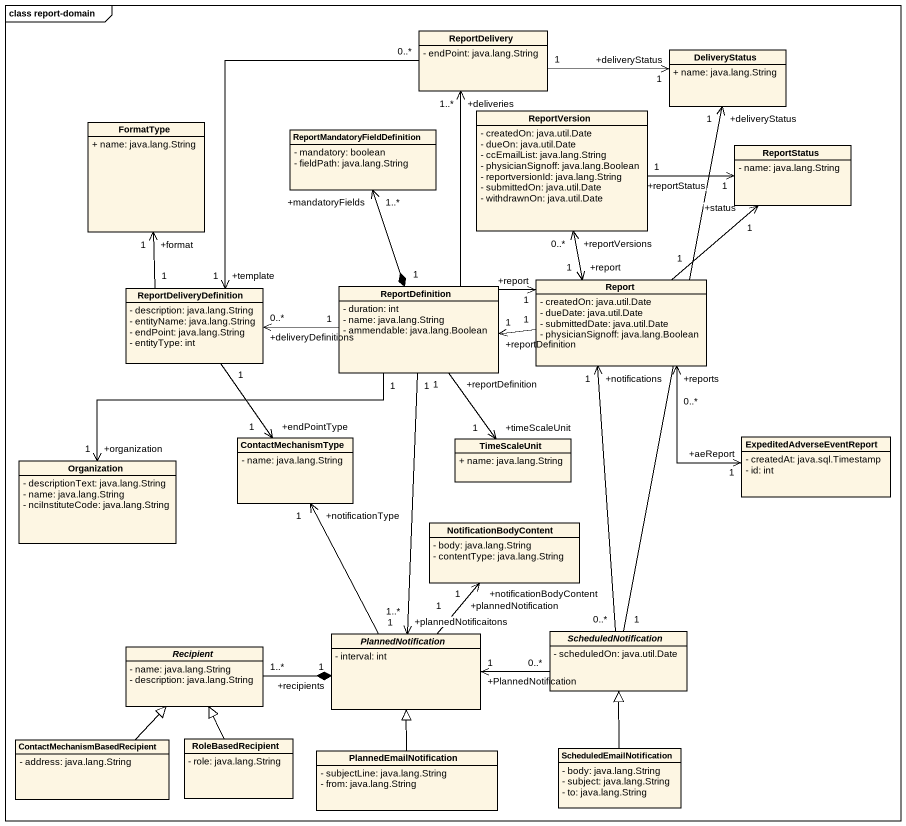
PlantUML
@startuml
mainframe class report-domain
hide circle
hide empty members
skinparam classAttributeIconSize 0
class ReportDelivery {
  - endPoint: java.lang.String
}
class DeliveryStatus {
  + name: java.lang.String
}
class FormatType {
  + name: java.lang.String
}
class ReportVersion {
  - createdOn: java.util.Date
  - dueOn: java.util.Date
  - ccEmailList: java.lang.String
  - physicianSignoff: java.lang.Boolean
  - reportversionId: java.lang.String
  - submittedOn: java.util.Date
  - withdrawnOn: java.util.Date
}
class "ReportMandatoryFieldDefinition" as ReportMandatoryFieldDefiniti {
  - mandatory: boolean
  - fieldPath: java.lang.String
}
class ReportStatus {
  - name: java.lang.String
}
class ReportDeliveryDefinition {
  - description: java.lang.String
  - entityName: java.lang.String
  - endPoint: java.lang.String
  - entityType: int
}
class ReportDefinition {
  - duration: int
  - name: java.lang.String
  - ammendable: java.lang.Boolean
}
class Report {
  - createdOn: java.util.Date
  - dueDate: java.util.Date
  - submittedDate: java.util.Date
  - physicianSignoff: java.lang.Boolean
}
class Organization {
  - descriptionText: java.lang.String
  - name: java.lang.String
  - nciInstituteCode: java.lang.String
}
class ContactMechanismType {
  - name: java.lang.String
}
class TimeScaleUnit {
  + name: java.lang.String
}
class ExpeditedAdverseEventReport {
  - createdAt: java.sql.Timestamp
  - id: int
}
class NotificationBodyContent {
  - body: java.lang.String
  - contentType: java.lang.String
}
abstract class Recipient {
  - name: java.lang.String
  - description: java.lang.String
}
abstract class PlannedNotification {
  - interval: int
}
abstract class ScheduledNotification {
  - scheduledOn: java.util.Date
}
class "ContactMechanismBasedRecipient" as ContactMechanismBasedRecipie {
  - address: java.lang.String
}
class RoleBasedRecipient {
  - role: java.lang.String
}
class PlannedEmailNotification {
  - subjectLine: java.lang.String
  - from: java.lang.String
}
class ScheduledEmailNotification {
  - body: java.lang.String
  - subject: java.lang.String
  - to: java.lang.String
}
ReportDelivery "1" -right-> "+deliveryStatus\n1" DeliveryStatus
FormatType "+format\n1" <-- "1" ReportDeliveryDefinition
ReportVersion "1" -right-> "+reportStatus\n1" ReportStatus
ReportVersion "+reportVersions\n0..*" <--> "+report\n1" Report
ReportDeliveryDefinition "+template\n1" <-up- "0..*" ReportDelivery
ReportDeliveryDefinition "1" --> "+endPointType\n1" ContactMechanismType
ReportDefinition "1" *-up-> "+mandatoryFields\n1..*" ReportMandatoryFieldDefiniti
ReportDefinition "1" -left-> "+deliveryDefinitions\n0..*" ReportDeliveryDefinition
ReportDefinition "+reportDefinition\n1" <-right- "1" Report
ReportDefinition "+reportDefinition\n1" --> "+timeScaleUnit\n1" TimeScaleUnit
ReportDefinition "1" --> "+plannedNotificaitons\n1..*" PlannedNotification
Report "+report\n1" <-up-> "+deliveries\n1..*" ReportDelivery
Report "1" -up-> "+status\n1" ReportStatus
Report "+reports\n0..*" <--> "+aeReport\n1" ExpeditedAdverseEventReport
Organization "+organization\n1" <-right- "1" ReportDefinition
Recipient "1..*" -right-* "+recipients\n1" PlannedNotification
PlannedNotification "1" -up-> "+notificationType\n1" ContactMechanismType
PlannedNotification "+plannedNotification\n1" -up-> "+notificationBodyContent\n1" NotificationBodyContent
ScheduledNotification "1" -up-> "+deliveryStatus\n1" DeliveryStatus
ScheduledNotification "0..*" -up-> "+notifications\n1" Report
ScheduledNotification "0..*" -left-> "+PlannedNotification\n1" PlannedNotification
ContactMechanismBasedRecipie -up-|> Recipient
RoleBasedRecipient -up-|> Recipient
PlannedEmailNotification -up-|> PlannedNotification
ScheduledEmailNotification -up-|> ScheduledNotification
@enduml
